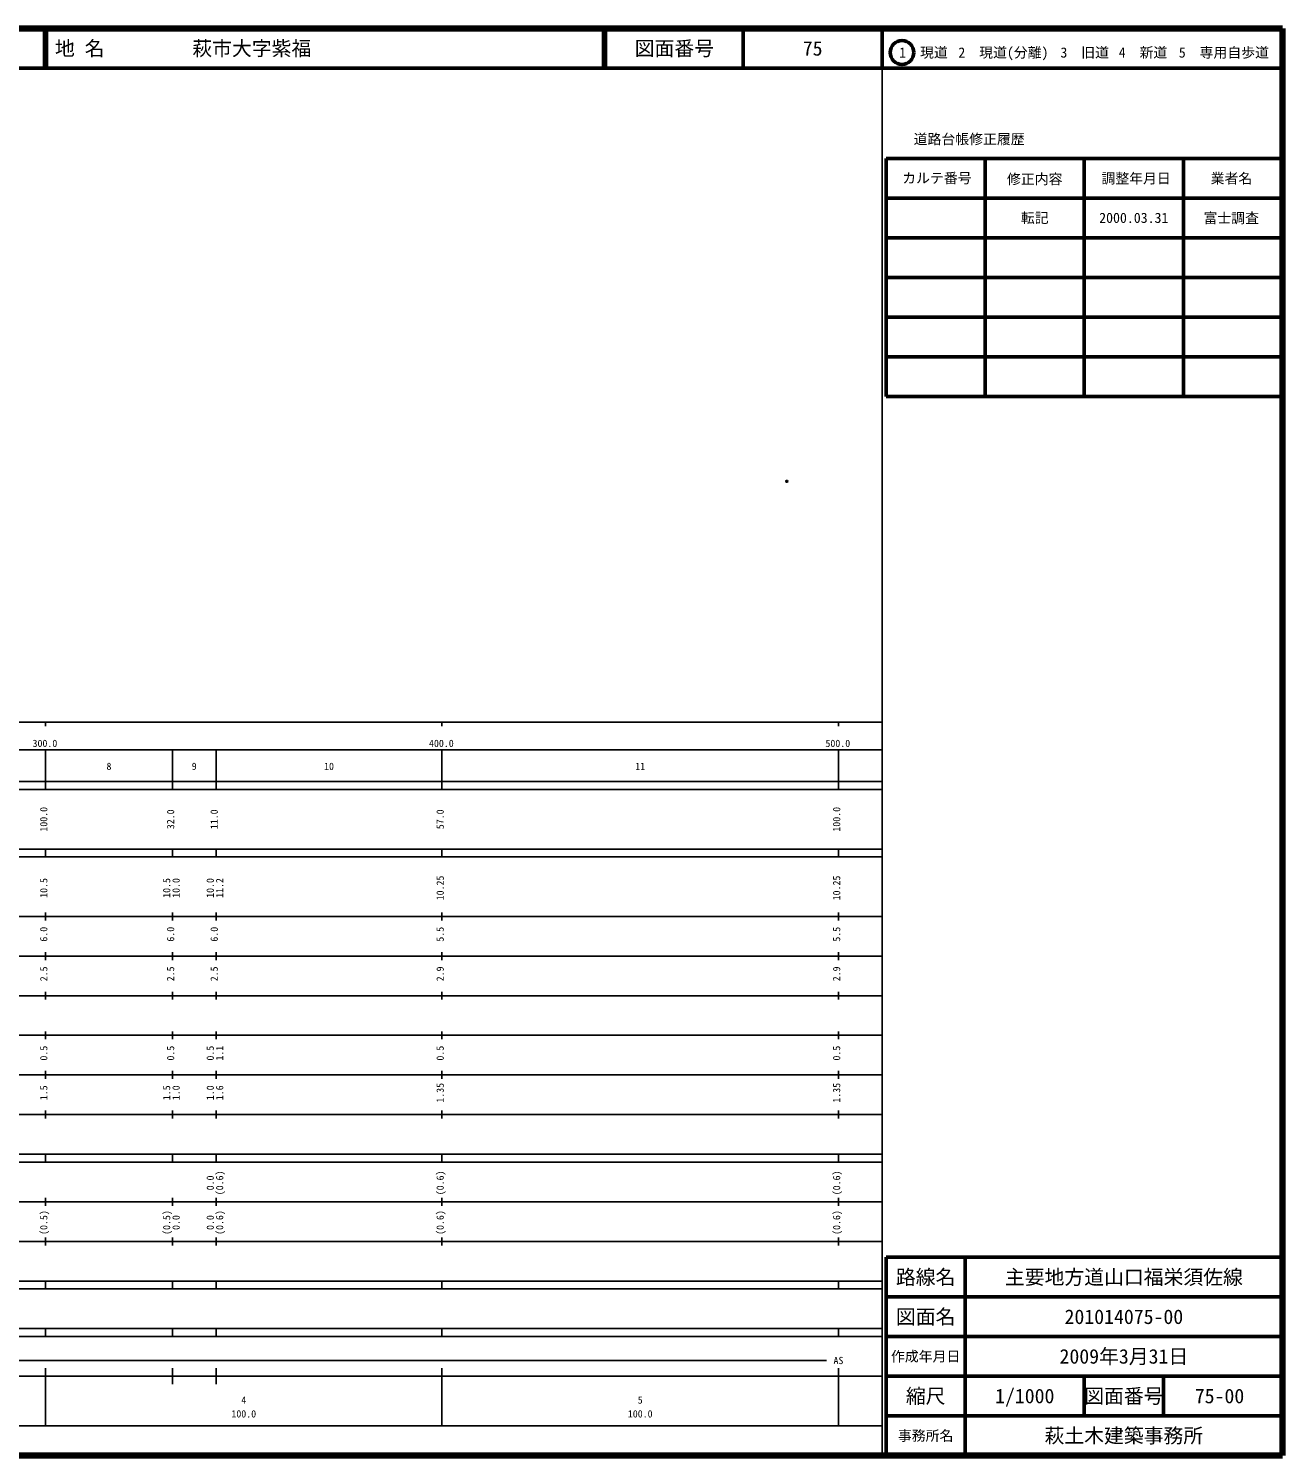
# Model space of a CAD drawing. Units: millimetres on the paper. Extents: x 40 to 680, y 20 to 380.
# Drawn here: x 363.7 to 680, y 20 to 380 of the extents above; entities that cross this region are included whole.
import ezdxf
from ezdxf.enums import TextEntityAlignment as Align

# ---------------------------------------------------------------- set-up
doc = ezdxf.new("R2010")
doc.units = ezdxf.units.MM
doc.header["$PDMODE"] = 32
doc.header["$PDSIZE"] = 0.5
doc.layers.add('M-OTRS', color=6, linetype='Continuous')
doc.layers.add('M-TTL-TXT', color=7, linetype='Continuous')
for name, color, linetype, lineweight in [('M-TTL', 2, 'Continuous', 140), ('M-TTL-BAND', 7, 'Continuous', 25), ('M-TTL-FRAM', 2, 'Continuous', 50), ('M-TTL-LINE', 7, 'Continuous', 50)]:
    doc.layers.add(name, color=color, linetype=linetype, lineweight=lineweight)
doc.styles.add('ＭＳ ゴシック', font='')
doc.styles.get('ＭＳ ゴシック').set_extended_font_data('MS Gothic')

msp = doc.modelspace()

# ---------------------------------------------------------------- linework, layer by layer
at = {"layer": 'M-OTRS'}
msp.add_point((554.954, 265.763), dxfattribs=at)
at = {"layer": 'M-TTL'}
for p, q in [((680, 380), (40, 380)), ((680, 20), (680, 380)), ((40, 20), (680, 20))]:
    msp.add_line(p, q, dxfattribs=at)
at = {"layer": 'M-TTL-BAND'}
for p, q in [((579, 20), (579, 370)), ((40, 205), (579, 205)), ((368, 205), (368, 204)), ((468, 205), (468, 204)), ((568, 205), (568, 204)), ((68, 198), (579, 198)), ((368, 188), (368, 198)), ((400, 188), (400, 198)), ((411, 188), (411, 198)), ((468, 188), (468, 198)), ((568, 188), (568, 198)), ((40, 190), (579, 190)), ((40, 188), (579, 188)), ((40, 173), (579, 173)), ((368, 171), (368, 173)), ((400, 171), (400, 173)), ((411, 171), (411, 173)), ((468, 171), (468, 173)), ((568, 171), (568, 173)), ((40, 171), (579, 171)), ((40, 156), (579, 156)), ((368, 155), (368, 157)), ((400, 155), (400, 157)), ((411, 155), (411, 157)), ((468, 155), (468, 157)), ((568, 155), (568, 157)), ((46, 146), (579, 146)), ((368, 145), (368, 147)), ((400, 145), (400, 147)), ((411, 145), (411, 147)), ((468, 145), (468, 147)), ((568, 145), (568, 147)), ((368, 135), (368, 137)), ((400, 135), (400, 137)), ((411, 135), (411, 137)), ((468, 135), (468, 137)), ((568, 135), (568, 137)), ((52, 136), (579, 136)), ((46, 126), (579, 126)), ((368, 125), (368, 127)), ((400, 125), (400, 127)), ((411, 125), (411, 127)), ((468, 125), (468, 127)), ((568, 125), (568, 127)), ((52, 116), (579, 116)), ((368, 115), (368, 117)), ((400, 115), (400, 117)), ((411, 115), (411, 117)), ((468, 115), (468, 117)), ((568, 115), (568, 117)), ((46, 106), (579, 106)), ((368, 105), (368, 107)), ((400, 105), (400, 107)), ((411, 105), (411, 107)), ((468, 105), (468, 107)), ((568, 105), (568, 107)), ((40, 96), (579, 96)), ((40, 94), (579, 94)), ((368, 94), (368, 96)), ((400, 94), (400, 96)), ((411, 94), (411, 96)), ((468, 94), (468, 96)), ((568, 94), (568, 96)), ((49, 84), (579, 84)), ((368, 83), (368, 85)), ((400, 83), (400, 85)), ((411, 83), (411, 85)), ((468, 83), (468, 85)), ((568, 83), (568, 85)), ((40, 74), (579, 74)), ((368, 73), (368, 75)), ((400, 73), (400, 75)), ((411, 73), (411, 75)), ((468, 73), (468, 75)), ((568, 73), (568, 75)), ((40, 64), (579, 64)), ((40, 62), (579, 62)), ((368, 62), (368, 64)), ((400, 62), (400, 64)), ((411, 62), (411, 64)), ((468, 62), (468, 64)), ((568, 62), (568, 64)), ((40, 52), (579, 52)), ((368, 50), (368, 52)), ((400, 50), (400, 52)), ((411, 50), (411, 52)), ((468, 50), (468, 52)), ((568, 50), (568, 52)), ((40, 50), (579, 50)), ((71, 44), (565, 44)), ((40, 40), (579, 40)), ((368, 27.5), (368, 42)), ((400, 38), (400, 42)), ((411, 38), (411, 42)), ((468, 27.5), (468, 42)), ((568, 27.5), (568, 42)), ((68, 27.5), (579, 27.5))]:
    msp.add_line(p, q, dxfattribs=at)
at = {"layer": 'M-TTL-FRAM'}
for p, q in [((580, 347.197), (580, 287.197)), ((580, 347.197), (680, 347.197)), ((580, 287.197), (680, 287.197)), ((680, 70), (580, 70)), ((580, 70), (580, 20))]:
    msp.add_line(p, q, dxfattribs=at)
at = {"layer": 'M-TTL-LINE'}
for p, q in [((367.75, 380), (367.75, 370)), ((368.25, 380), (368.25, 370)), ((508.747, 380), (508.747, 370)), ((509.247, 380), (509.247, 370)), ((543.997, 380), (543.997, 370)), ((579, 380), (579, 370)), ((40, 370), (680, 370)), ((605, 347.197), (605, 287.197)), ((630, 347.197), (630, 287.197)), ((655, 347.197), (655, 287.197)), ((580, 337.197), (680, 337.197)), ((580, 327.197), (680, 327.197)), ((580, 317.197), (680, 317.197)), ((580, 307.197), (680, 307.197)), ((580, 297.197), (680, 297.197)), ((600, 70), (600, 20)), ((680, 60), (580, 60)), ((680, 50), (580, 50)), ((680, 40), (580, 40)), ((630, 40), (630, 30)), ((650, 40), (650, 30)), ((680, 30), (580, 30))]:
    msp.add_line(p, q, dxfattribs=at)
msp.add_circle((584.031, 373.958), 3, dxfattribs=at)

# ---------------------------------------------------------------- texts
at = {"layer": 'M-TTL-BAND', "style": 'ＭＳ ゴシック'}
for s, p in [('300.0', (367.844, 198.195)), ('400.0', (467.844, 198.195)), ('500.0', (567.844, 198.195)), ('8', (384, 192.405)), ('9', (405.5, 192.405)), ('10', (439.5, 192.405)), ('11', (518, 192.405)), ('AS', (568, 42.5)), ('4', (418, 32.523)), ('5', (518, 32.523)), ('100.0', (418, 29.033)), ('100.0', (518, 29.033))]:
    msp.add_text(s, height=1.833, dxfattribs=at).set_placement(p, align=Align.BOTTOM_CENTER)
for s, p in [('100.0', (369, 180.5)), ('32.0', (401, 180.5)), ('11.0', (412, 180.5)), ('57.0', (469, 180.5)), ('100.0', (569, 180.5)), ('10.25', (469, 163.174)), ('10.25', (569, 163.174)), ('10.5', (369, 163.174)), ('10.5', (400, 163.174)), ('10.0', (402.37, 163.174)), ('10.0', (411, 163.174)), ('11.2', (413.37, 163.174)), ('6.0', (369, 151.5)), ('6.0', (401, 151.5)), ('6.0', (412, 151.5)), ('5.5', (469, 151.5)), ('5.5', (569, 151.5)), ('2.5', (369, 141.5)), ('2.5', (401, 141.5)), ('2.5', (412, 141.5)), ('2.9', (469, 141.5)), ('2.9', (569, 141.5)), ('0.5', (369, 121.5)), ('0.5', (401, 121.5)), ('0.5', (411, 121.5)), ('1.1', (413.37, 121.5)), ('0.5', (469, 121.5)), ('0.5', (569, 121.5)), ('1.5', (369, 111.5)), ('1.5', (400, 111.5)), ('1.0', (402.37, 111.5)), ('1.0', (411, 111.5)), ('1.6', (413.37, 111.5)), ('1.35', (469, 111.5)), ('1.35', (569, 111.5)), ('0.0', (411, 88.764)), ('(0.6)', (413.37, 88.764)), ('(0.6)', (469, 88.764)), ('(0.6)', (569, 88.764)), ('(0.5)', (369, 78.764)), ('(0.5)', (400, 78.764)), ('0.0', (402.37, 78.764)), ('0.0', (411, 78.764)), ('(0.6)', (413.37, 78.764)), ('(0.6)', (469, 78.764)), ('(0.6)', (569, 78.764))]:
    msp.add_text(s, height=1.833, rotation=90, dxfattribs=at).set_placement(p, align=Align.BOTTOM_CENTER)
at = {"layer": 'M-TTL-TXT', "style": 'ＭＳ ゴシック'}
for s, p in [('地 名', (370.38, 375)), ('萩市大字紫福', (405.024, 375))]:
    msp.add_text(s, height=3.666, dxfattribs=at).set_placement(p, align=Align.MIDDLE_LEFT)
for s, height, p in [('図面番号', 3.666, (526.622, 375)), ('75', 3.666, (561.497, 375)), ('1\u3000現道', 2.566, (589.448, 373.958)), ('2\u3000現道(分離)', 2.566, (609.619, 373.958)), ('3\u3000旧道', 2.566, (630.121, 373.958)), ('4\u3000新道', 2.566, (644.824, 373.958)), ('5\u3000専用自歩道', 2.566, (665.228, 373.958)), ('道路台帳修正履歴', 2.566, (600.968, 352.113)), ('カルテ番号', 2.566, (592.839, 342.277)), ('修正内容', 2.566, (617.509, 342.023)), ('調整年月日', 2.566, (643.089, 342.197)), ('業者名', 2.566, (667.134, 342.197)), ('転記', 2.566, (617.5, 332.245)), ('2000.03.31', 2.566, (642.5, 332.245)), ('富士調査', 2.566, (667.077, 332.189)), ('路線名', 3.666, (590, 65)), ('路線名', 3.666, (590, 65)), ('主要地方道山口福栄須佐線', 3.666, (640, 65)), ('図面名', 3.666, (590, 55)), ('図面名', 3.666, (590, 55)), ('201014075-00', 3.666, (640, 55)), ('2009年3月31日', 3.666, (640, 45)), ('作成年月日', 2.566, (590, 45)), ('作成年月日', 2.566, (590, 45)), ('縮尺', 3.666, (590, 35)), ('縮尺', 3.666, (590, 35)), ('1/1000', 3.666, (615, 35)), ('図面番号', 3.666, (640, 35)), ('図面番号', 3.666, (640, 35)), ('75-00', 3.666, (664.125, 35)), ('事務所名', 2.566, (590, 25)), ('事務所名', 2.566, (590, 25)), ('萩土木建築事務所', 3.666, (640, 25))]:
    msp.add_text(s, height=height, dxfattribs=at).set_placement(p, align=Align.MIDDLE_CENTER)

doc.saveas('drawing.dxf')
